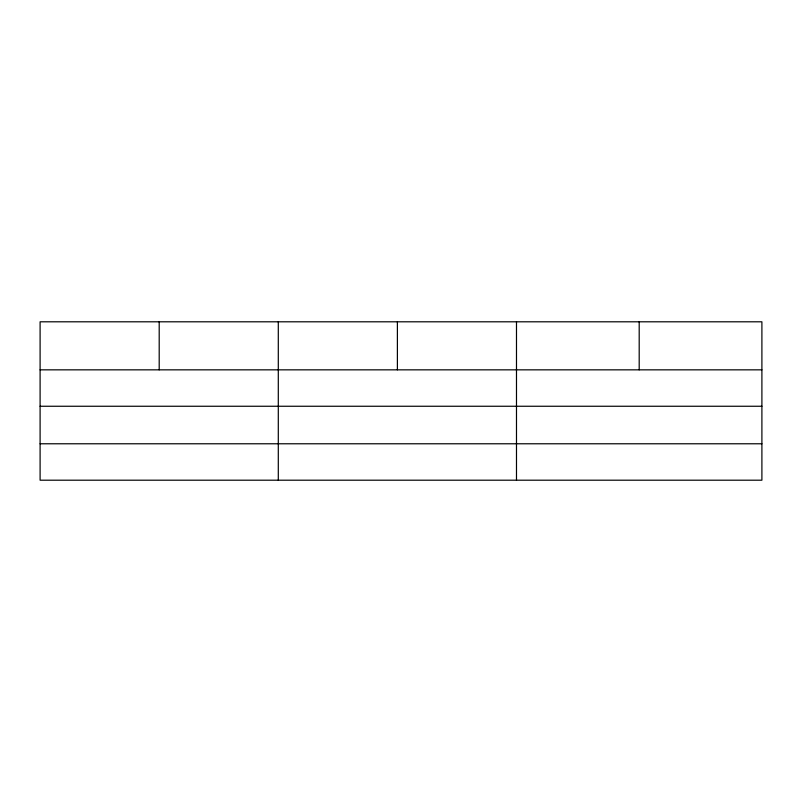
<?xml version="1.0" encoding="UTF-8"?>
<svg xmlns="http://www.w3.org/2000/svg" width="802" height="802" viewBox="0 0 802 802"><rect width="100%" height="100%" fill="white"/><g stroke="black" fill="none" stroke-linecap="round" stroke-linejoin="round"><path stroke-width="1.2" d="M761.9 406.253L761.9 321.803L40.1 321.803L40.1 480.197L761.9 480.197L761.9 406.253L40.1 406.253M40.1 369.842L761.9 369.842M40.1 443.777L761.9 443.777M639.194 321.803L639.194 369.842M516.488 321.803L516.488 480.197M397.391 321.803L397.391 369.842M278.294 321.803L278.294 480.197M159.197 321.803L159.197 369.842"/></g></svg>
